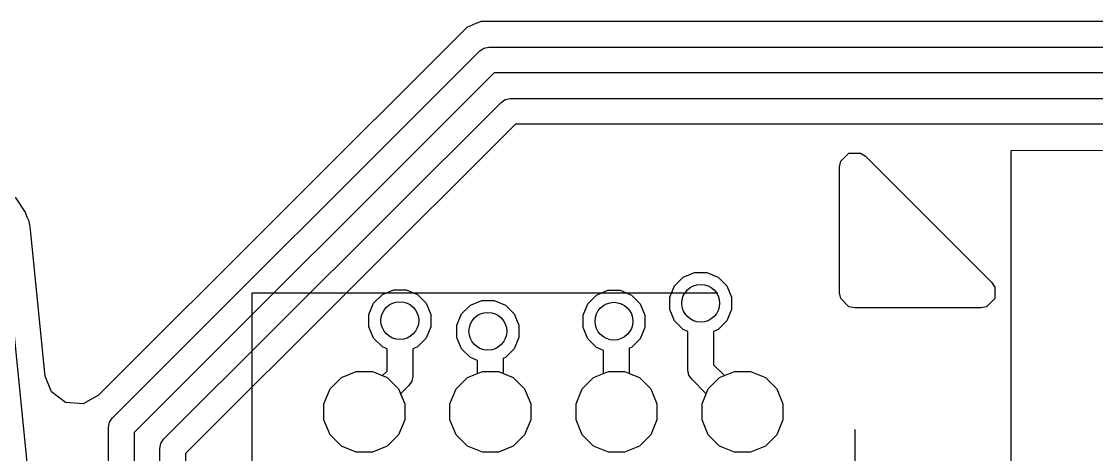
# Model space of a CAD drawing. Extents: x -28 to 34.6, y -6.7 to 48.3.
# Drawn here: x -3.925 to 0.338, y 14.192 to 15.912 of the extents above; entities that cross this region are included whole.
import ezdxf

# ---------------------------------------------------------------- set-up
doc = ezdxf.new("R2010")
doc.units = 0
doc.layers.add('BLACK', color=7, linetype='CONTINUOUS')

msp = doc.modelspace()

# ---------------------------------------------------------------- linework, layer by layer
at = {"layer": 'BLACK', "linetype": 'CONTINUOUS'}
for p, q in [((-2.122743, 15.903399), (-2.158798, 15.888465)), ((-2.119059, 15.904925), (-2.122743, 15.903399)), ((-2.119057, 15.904927), (-2.119059, 15.904925)), ((-2.102599, 15.911742), (-2.119057, 15.904927)), ((8.721976, 15.911742), (-2.102599, 15.911742)), ((-2.158799, 15.888464), (-3.619904, 14.427358)), ((-2.158798, 15.888465), (-2.158799, 15.888464)), ((-3.565789, 14.33708), (-2.108106, 15.794763)), ((-2.108106, 15.794763), (-2.091626, 15.805775)), ((-2.091626, 15.805775), (-2.091625, 15.805775)), ((-2.091625, 15.805775), (-2.072185, 15.809642)), ((-2.072185, 15.809642), (8.81563, 15.809642)), ((-2.051143, 15.708042), (-3.479068, 14.280117)), ((8.836672, 15.708042), (-2.051143, 15.708042)), ((-2.007043, 15.601575), (-1.987603, 15.605442)), ((-1.987603, 15.605442), (9.75643, 15.605442)), ((-3.361589, 14.252498), (-2.023524, 15.590563)), ((-2.023524, 15.590563), (-2.007043, 15.601575)), ((-1.966561, 15.503842), (-3.274868, 14.195535)), ((9.764255, 15.503842), (-1.966561, 15.503842)), ((0, 15.4), (15.497245, 15.404511)), ((0, 0), (0, 15.4)), ((-0.680668, 15.334002), (-0.676101, 15.356963)), ((-0.676101, 15.356963), (-0.643629, 15.389435)), ((-0.643629, 15.389435), (-0.597707, 15.389435)), ((-0.597707, 15.389435), (-0.578242, 15.376428)), ((-0.578242, 15.376428), (-0.078241, 14.876428)), ((-0.680668, 14.834002), (-0.680668, 15.334002)), ((-3.9109, 15.156204), (-3.949101, 15.214706)), ((-3.902347, 15.135243), (-3.9109, 15.156204)), ((-3.895534, 15.118548), (-3.902347, 15.135243)), ((-3.895534, 15.118545), (-3.895534, 15.118548)), ((-3.890875, 15.095131), (-3.895534, 15.118545)), ((-3.88935, 15.084917), (-3.890875, 15.095131)), ((-3.995914, 15.074221), (-3.78315, 12.952329)), ((-3.889347, 15.084899), (-3.88935, 15.084917)), ((-3.830966, 14.502667), (-3.889347, 15.084899)), ((-1.335291, 14.862185), (-1.300803, 14.896673)), ((-1.300803, 14.896673), (-1.255743, 14.915337)), ((-1.255743, 14.915337), (-1.206971, 14.915337)), ((-1.206971, 14.915337), (-1.161911, 14.896673)), ((-1.161911, 14.896673), (-1.127423, 14.862185)), ((-2.494162, 14.827745), (-2.449102, 14.846409)), ((-2.449102, 14.846409), (-2.40033, 14.846409)), ((-2.40033, 14.846409), (-2.35527, 14.827745)), ((-1.645114, 14.825436), (-1.600054, 14.8441)), ((-1.600054, 14.8441), (-1.551282, 14.8441)), ((-1.551282, 14.8441), (-1.506222, 14.825436)), ((-1.353955, 14.817125), (-1.335291, 14.862185)), ((-1.127423, 14.862185), (-1.108759, 14.817125)), ((-0.078241, 14.876428), (-0.065235, 14.856963)), ((-0.065235, 14.856963), (-0.065235, 14.811041)), ((-3.010668, 14.834002), (-1.163168, 14.834002)), ((-3.010668, 12.389002), (-3.010668, 14.834002)), ((-2.52865, 14.793257), (-2.494162, 14.827745)), ((-2.35527, 14.827745), (-2.320782, 14.793257)), ((-2.145114, 14.785436), (-2.100054, 14.8041)), ((-2.100054, 14.8041), (-2.051282, 14.8041)), ((-2.051282, 14.8041), (-2.006222, 14.785436)), ((-1.679602, 14.790948), (-1.645114, 14.825436)), ((-1.506222, 14.825436), (-1.471734, 14.790948)), ((-1.353955, 14.768353), (-1.353955, 14.817125)), ((-1.108759, 14.817125), (-1.108759, 14.768353)), ((-0.676101, 14.811041), (-0.680668, 14.834002)), ((-0.643629, 14.778569), (-0.676101, 14.811041)), ((-0.065235, 14.811041), (-0.097707, 14.778569)), ((-2.547314, 14.748197), (-2.52865, 14.793257)), ((-2.320782, 14.793257), (-2.302118, 14.748197)), ((-2.179602, 14.750948), (-2.145114, 14.785436)), ((-2.006222, 14.785436), (-1.971734, 14.750948)), ((-1.698266, 14.745888), (-1.679602, 14.790948)), ((-1.471734, 14.790948), (-1.45307, 14.745888)), ((-1.335291, 14.723293), (-1.353955, 14.768353)), ((-1.108759, 14.768353), (-1.127423, 14.723293)), ((-0.620668, 14.774002), (-0.643629, 14.778569)), ((-0.120668, 14.774002), (-0.620668, 14.774002)), ((-0.097707, 14.778569), (-0.120668, 14.774002)), ((-2.547314, 14.699425), (-2.547314, 14.748197)), ((-2.302118, 14.748197), (-2.302118, 14.699425)), ((-2.198266, 14.705888), (-2.179602, 14.750948)), ((-1.971734, 14.750948), (-1.95307, 14.705888)), ((-1.698266, 14.697116), (-1.698266, 14.745888)), ((-1.45307, 14.745888), (-1.45307, 14.697116)), ((-1.300803, 14.688805), (-1.335291, 14.723293)), ((-1.127423, 14.723293), (-1.161911, 14.688805)), ((-2.52865, 14.654365), (-2.547314, 14.699425)), ((-2.302118, 14.699425), (-2.320782, 14.654365)), ((-2.198266, 14.657116), (-2.198266, 14.705888)), ((-1.95307, 14.705888), (-1.95307, 14.657116)), ((-1.679602, 14.652056), (-1.698266, 14.697116)), ((-1.45307, 14.697116), (-1.471734, 14.652056)), ((-1.282157, 14.681082), (-1.300803, 14.688805)), ((-1.282157, 14.527191), (-1.282157, 14.681082)), ((-1.161911, 14.688805), (-1.180557, 14.681082)), ((-1.180557, 14.681082), (-1.180557, 14.548233)), ((-2.494162, 14.619877), (-2.52865, 14.654365)), ((-2.320782, 14.654365), (-2.35527, 14.619877)), ((-2.179602, 14.612056), (-2.198266, 14.657116)), ((-1.95307, 14.657116), (-1.971734, 14.612056)), ((-1.645114, 14.617568), (-1.679602, 14.652056)), ((-1.471734, 14.652056), (-1.506222, 14.617568)), ((-2.475516, 14.612154), (-2.494162, 14.619877)), ((-2.475516, 14.523496), (-2.475516, 14.612154)), ((-2.35527, 14.619877), (-2.373916, 14.612154)), ((-2.373916, 14.612154), (-2.373916, 14.502454)), ((-2.145114, 14.577568), (-2.179602, 14.612056)), ((-1.971734, 14.612056), (-2.006222, 14.577568)), ((-1.616468, 14.605703), (-1.645114, 14.617568)), ((-1.616468, 14.514031), (-1.616468, 14.605703)), ((-1.506222, 14.617568), (-1.514868, 14.613987)), ((-1.514868, 14.613987), (-1.514868, 14.514031)), ((-2.116468, 14.565703), (-2.145114, 14.577568)), ((-2.116468, 14.514031), (-2.116468, 14.565703)), ((-2.006222, 14.577568), (-2.014868, 14.573987)), ((-2.014868, 14.573987), (-2.014868, 14.514031)), ((-1.180557, 14.548233), (-1.137601, 14.505277)), ((-3.806852, 14.440729), (-3.830966, 14.502667)), ((-2.701613, 14.452338), (-2.656504, 14.497447)), ((-2.701613, 14.452338), (-2.656504, 14.497447)), ((-2.701613, 14.452338), (-2.656504, 14.497447)), ((-2.656504, 14.497447), (-2.597565, 14.52186)), ((-2.656504, 14.497447), (-2.597565, 14.52186)), ((-2.656504, 14.497447), (-2.597565, 14.52186)), ((-2.597565, 14.52186), (-2.533771, 14.52186)), ((-2.597565, 14.52186), (-2.533771, 14.52186)), ((-2.597565, 14.52186), (-2.533771, 14.52186)), ((-2.533771, 14.52186), (-2.493736, 14.505277)), ((-2.533771, 14.52186), (-2.474832, 14.497447)), ((-2.533771, 14.52186), (-2.474832, 14.497447)), ((-2.493736, 14.505277), (-2.475516, 14.523496)), ((-2.474832, 14.497447), (-2.429723, 14.452338)), ((-2.474832, 14.497447), (-2.429723, 14.452338)), ((-2.373916, 14.502454), (-2.377783, 14.483014)), ((-2.201613, 14.452338), (-2.156504, 14.497447)), ((-2.201613, 14.452338), (-2.156504, 14.497447)), ((-2.201613, 14.452338), (-2.156504, 14.497447)), ((-2.156504, 14.497447), (-2.097565, 14.52186)), ((-2.156504, 14.497447), (-2.097565, 14.52186)), ((-2.156504, 14.497447), (-2.116468, 14.514031)), ((-2.097565, 14.52186), (-2.033771, 14.52186)), ((-2.097565, 14.52186), (-2.033771, 14.52186)), ((-2.033771, 14.52186), (-1.974832, 14.497447)), ((-2.033771, 14.52186), (-1.974832, 14.497447)), ((-2.014868, 14.514031), (-1.974832, 14.497447)), ((-1.974832, 14.497447), (-1.929723, 14.452338)), ((-1.974832, 14.497447), (-1.929723, 14.452338)), ((-1.974832, 14.497447), (-1.929723, 14.452338)), ((-1.701613, 14.452338), (-1.656504, 14.497447)), ((-1.701613, 14.452338), (-1.656504, 14.497447)), ((-1.701613, 14.452338), (-1.656504, 14.497447)), ((-1.656504, 14.497447), (-1.597565, 14.52186)), ((-1.656504, 14.497447), (-1.597565, 14.52186)), ((-1.656504, 14.497447), (-1.616468, 14.514031)), ((-1.597565, 14.52186), (-1.533771, 14.52186)), ((-1.597565, 14.52186), (-1.533771, 14.52186)), ((-1.533771, 14.52186), (-1.474832, 14.497447)), ((-1.533771, 14.52186), (-1.474832, 14.497447)), ((-1.514868, 14.514031), (-1.474832, 14.497447)), ((-1.474832, 14.497447), (-1.429723, 14.452338)), ((-1.474832, 14.497447), (-1.429723, 14.452338)), ((-1.474832, 14.497447), (-1.429723, 14.452338)), ((-1.27829, 14.507751), (-1.282157, 14.527191)), ((-1.267278, 14.49127), (-1.27829, 14.507751)), ((-1.201613, 14.452338), (-1.156504, 14.497447)), ((-1.201613, 14.452338), (-1.156504, 14.497447)), ((-1.156504, 14.497447), (-1.097565, 14.52186)), ((-1.156504, 14.497447), (-1.097565, 14.52186)), ((-1.137601, 14.505277), (-1.097565, 14.52186)), ((-1.097565, 14.52186), (-1.033771, 14.52186)), ((-1.097565, 14.52186), (-1.033771, 14.52186)), ((-1.097565, 14.52186), (-1.033771, 14.52186)), ((-1.033771, 14.52186), (-0.974832, 14.497447)), ((-1.033771, 14.52186), (-0.974832, 14.497447)), ((-1.033771, 14.52186), (-0.974832, 14.497447)), ((-0.974832, 14.497447), (-0.929723, 14.452338)), ((-0.974832, 14.497447), (-0.929723, 14.452338)), ((-0.974832, 14.497447), (-0.929723, 14.452338)), ((-2.388795, 14.466533), (-2.421894, 14.433435)), ((-2.377783, 14.483013), (-2.388795, 14.466533)), ((-2.377783, 14.483014), (-2.377783, 14.483013)), ((-1.209443, 14.433435), (-1.267278, 14.49127)), ((-3.750919, 14.398857), (-3.806852, 14.440729)), ((-3.619904, 14.427358), (-3.681227, 14.393873)), ((-2.726026, 14.393399), (-2.701613, 14.452338)), ((-2.726026, 14.393399), (-2.701613, 14.452338)), ((-2.726026, 14.393399), (-2.701613, 14.452338)), ((-2.429723, 14.452338), (-2.40531, 14.393399)), ((-2.429723, 14.452338), (-2.40531, 14.393399)), ((-2.421894, 14.433435), (-2.40531, 14.393399)), ((-2.226026, 14.393399), (-2.201613, 14.452338)), ((-2.226026, 14.393399), (-2.201613, 14.452338)), ((-2.226026, 14.393399), (-2.201613, 14.452338)), ((-1.929723, 14.452338), (-1.90531, 14.393399)), ((-1.929723, 14.452338), (-1.90531, 14.393399)), ((-1.929723, 14.452338), (-1.90531, 14.393399)), ((-1.726026, 14.393399), (-1.701613, 14.452338)), ((-1.726026, 14.393399), (-1.701613, 14.452338)), ((-1.726026, 14.393399), (-1.701613, 14.452338)), ((-1.429723, 14.452338), (-1.40531, 14.393399)), ((-1.429723, 14.452338), (-1.40531, 14.393399)), ((-1.429723, 14.452338), (-1.40531, 14.393399)), ((-1.226026, 14.393399), (-1.201613, 14.452338)), ((-1.226026, 14.393399), (-1.201613, 14.452338)), ((-1.226026, 14.393399), (-1.209443, 14.433435)), ((-0.929723, 14.452338), (-0.90531, 14.393399)), ((-0.929723, 14.452338), (-0.90531, 14.393399)), ((-0.929723, 14.452338), (-0.90531, 14.393399)), ((-3.681227, 14.393873), (-3.750919, 14.398857)), ((-2.726026, 14.329605), (-2.726026, 14.393399)), ((-2.726026, 14.329605), (-2.726026, 14.393399)), ((-2.726026, 14.329605), (-2.726026, 14.393399)), ((-2.40531, 14.393399), (-2.40531, 14.329605)), ((-2.40531, 14.393399), (-2.40531, 14.329605)), ((-2.40531, 14.393399), (-2.40531, 14.329605)), ((-2.226026, 14.329605), (-2.226026, 14.393399)), ((-2.226026, 14.329605), (-2.226026, 14.393399)), ((-2.226026, 14.329605), (-2.226026, 14.393399)), ((-1.90531, 14.393399), (-1.90531, 14.329605)), ((-1.90531, 14.393399), (-1.90531, 14.329605)), ((-1.90531, 14.393399), (-1.90531, 14.329605)), ((-1.726026, 14.329605), (-1.726026, 14.393399)), ((-1.726026, 14.329605), (-1.726026, 14.393399)), ((-1.726026, 14.329605), (-1.726026, 14.393399)), ((-1.40531, 14.393399), (-1.40531, 14.329605)), ((-1.40531, 14.393399), (-1.40531, 14.329605)), ((-1.40531, 14.393399), (-1.40531, 14.329605)), ((-1.226026, 14.329605), (-1.226026, 14.393399)), ((-1.226026, 14.329605), (-1.226026, 14.393399)), ((-1.226026, 14.329605), (-1.226026, 14.393399)), ((-0.90531, 14.393399), (-0.90531, 14.329605)), ((-0.90531, 14.393399), (-0.90531, 14.329605)), ((-0.90531, 14.393399), (-0.90531, 14.329605)), ((-3.576801, 14.320599), (-3.565789, 14.33708)), ((-2.701613, 14.270666), (-2.726026, 14.329605)), ((-2.701613, 14.270666), (-2.726026, 14.329605)), ((-2.701613, 14.270666), (-2.726026, 14.329605)), ((-2.40531, 14.329605), (-2.429723, 14.270666)), ((-2.40531, 14.329605), (-2.429723, 14.270666)), ((-2.40531, 14.329605), (-2.429723, 14.270666)), ((-2.201613, 14.270666), (-2.226026, 14.329605)), ((-2.201613, 14.270666), (-2.226026, 14.329605)), ((-2.201613, 14.270666), (-2.226026, 14.329605)), ((-1.90531, 14.329605), (-1.929723, 14.270666)), ((-1.90531, 14.329605), (-1.929723, 14.270666)), ((-1.90531, 14.329605), (-1.929723, 14.270666)), ((-1.701613, 14.270666), (-1.726026, 14.329605)), ((-1.701613, 14.270666), (-1.726026, 14.329605)), ((-1.701613, 14.270666), (-1.726026, 14.329605)), ((-1.40531, 14.329605), (-1.429723, 14.270666)), ((-1.40531, 14.329605), (-1.429723, 14.270666)), ((-1.40531, 14.329605), (-1.429723, 14.270666)), ((-1.201613, 14.270666), (-1.226026, 14.329605)), ((-1.201613, 14.270666), (-1.226026, 14.329605)), ((-1.201613, 14.270666), (-1.226026, 14.329605)), ((-0.90531, 14.329605), (-0.929723, 14.270666)), ((-0.90531, 14.329605), (-0.929723, 14.270666)), ((-0.90531, 14.329605), (-0.929723, 14.270666)), ((-3.580668, 14.301159), (-3.576801, 14.320599)), ((-3.580668, 13.248495), (-3.580668, 14.301159)), ((-0.620668, 14.291502), (-0.620668, 12.389002)), ((-3.479068, 14.280117), (-3.479068, 13.228584)), ((-3.372601, 14.236017), (-3.361589, 14.252498)), ((-2.656504, 14.225557), (-2.701613, 14.270666)), ((-2.656504, 14.225557), (-2.701613, 14.270666)), ((-2.656504, 14.225557), (-2.701613, 14.270666)), ((-2.429723, 14.270666), (-2.474832, 14.225557)), ((-2.429723, 14.270666), (-2.474832, 14.225557)), ((-2.429723, 14.270666), (-2.474832, 14.225557)), ((-2.156504, 14.225557), (-2.201613, 14.270666)), ((-2.156504, 14.225557), (-2.201613, 14.270666)), ((-2.156504, 14.225557), (-2.201613, 14.270666)), ((-1.929723, 14.270666), (-1.974832, 14.225557)), ((-1.929723, 14.270666), (-1.974832, 14.225557)), ((-1.929723, 14.270666), (-1.974832, 14.225557)), ((-1.656504, 14.225557), (-1.701613, 14.270666)), ((-1.656504, 14.225557), (-1.701613, 14.270666)), ((-1.656504, 14.225557), (-1.701613, 14.270666)), ((-1.429723, 14.270666), (-1.474832, 14.225557)), ((-1.429723, 14.270666), (-1.474832, 14.225557)), ((-1.429723, 14.270666), (-1.474832, 14.225557)), ((-1.156504, 14.225557), (-1.201613, 14.270666)), ((-1.156504, 14.225557), (-1.201613, 14.270666)), ((-1.156504, 14.225557), (-1.201613, 14.270666)), ((-0.929723, 14.270666), (-0.974832, 14.225557)), ((-0.929723, 14.270666), (-0.974832, 14.225557)), ((-0.929723, 14.270666), (-0.974832, 14.225557)), ((-3.376468, 14.216577), (-3.372601, 14.236017)), ((-3.376468, 13.163913), (-3.376468, 14.216577)), ((-2.597565, 14.201144), (-2.656504, 14.225557)), ((-2.597565, 14.201144), (-2.656504, 14.225557)), ((-2.597565, 14.201144), (-2.656504, 14.225557)), ((-2.533771, 14.201144), (-2.597565, 14.201144)), ((-2.533771, 14.201144), (-2.597565, 14.201144)), ((-2.533771, 14.201144), (-2.597565, 14.201144)), ((-2.474832, 14.225557), (-2.533771, 14.201144)), ((-2.474832, 14.225557), (-2.533771, 14.201144)), ((-2.474832, 14.225557), (-2.533771, 14.201144)), ((-2.097565, 14.201144), (-2.156504, 14.225557)), ((-2.097565, 14.201144), (-2.156504, 14.225557)), ((-2.097565, 14.201144), (-2.156504, 14.225557)), ((-2.033771, 14.201144), (-2.097565, 14.201144)), ((-2.033771, 14.201144), (-2.097565, 14.201144)), ((-2.033771, 14.201144), (-2.097565, 14.201144)), ((-1.974832, 14.225557), (-2.033771, 14.201144)), ((-1.974832, 14.225557), (-2.033771, 14.201144)), ((-1.974832, 14.225557), (-2.033771, 14.201144)), ((-1.597565, 14.201144), (-1.656504, 14.225557)), ((-1.597565, 14.201144), (-1.656504, 14.225557)), ((-1.597565, 14.201144), (-1.656504, 14.225557)), ((-1.533771, 14.201144), (-1.597565, 14.201144)), ((-1.533771, 14.201144), (-1.597565, 14.201144)), ((-1.533771, 14.201144), (-1.597565, 14.201144)), ((-1.474832, 14.225557), (-1.533771, 14.201144)), ((-1.474832, 14.225557), (-1.533771, 14.201144)), ((-1.474832, 14.225557), (-1.533771, 14.201144)), ((-1.097565, 14.201144), (-1.156504, 14.225557)), ((-1.097565, 14.201144), (-1.156504, 14.225557)), ((-1.097565, 14.201144), (-1.156504, 14.225557)), ((-1.033771, 14.201144), (-1.097565, 14.201144)), ((-1.033771, 14.201144), (-1.097565, 14.201144)), ((-1.033771, 14.201144), (-1.097565, 14.201144)), ((-0.974832, 14.225557), (-1.033771, 14.201144)), ((-0.974832, 14.225557), (-1.033771, 14.201144)), ((-0.974832, 14.225557), (-1.033771, 14.201144)), ((-3.274868, 14.195535), (-3.274868, 13.144002))]:
    msp.add_line(p, q, dxfattribs=at)
at = {"layer": 'BLACK'}
for centre in [(-1.231357, 14.792739), (-2.424716, 14.723811), (-1.575668, 14.721502), (-2.075668, 14.681502)]:
    msp.add_circle(centre, 0.075, dxfattribs=at)

doc.saveas('drawing.dxf')
